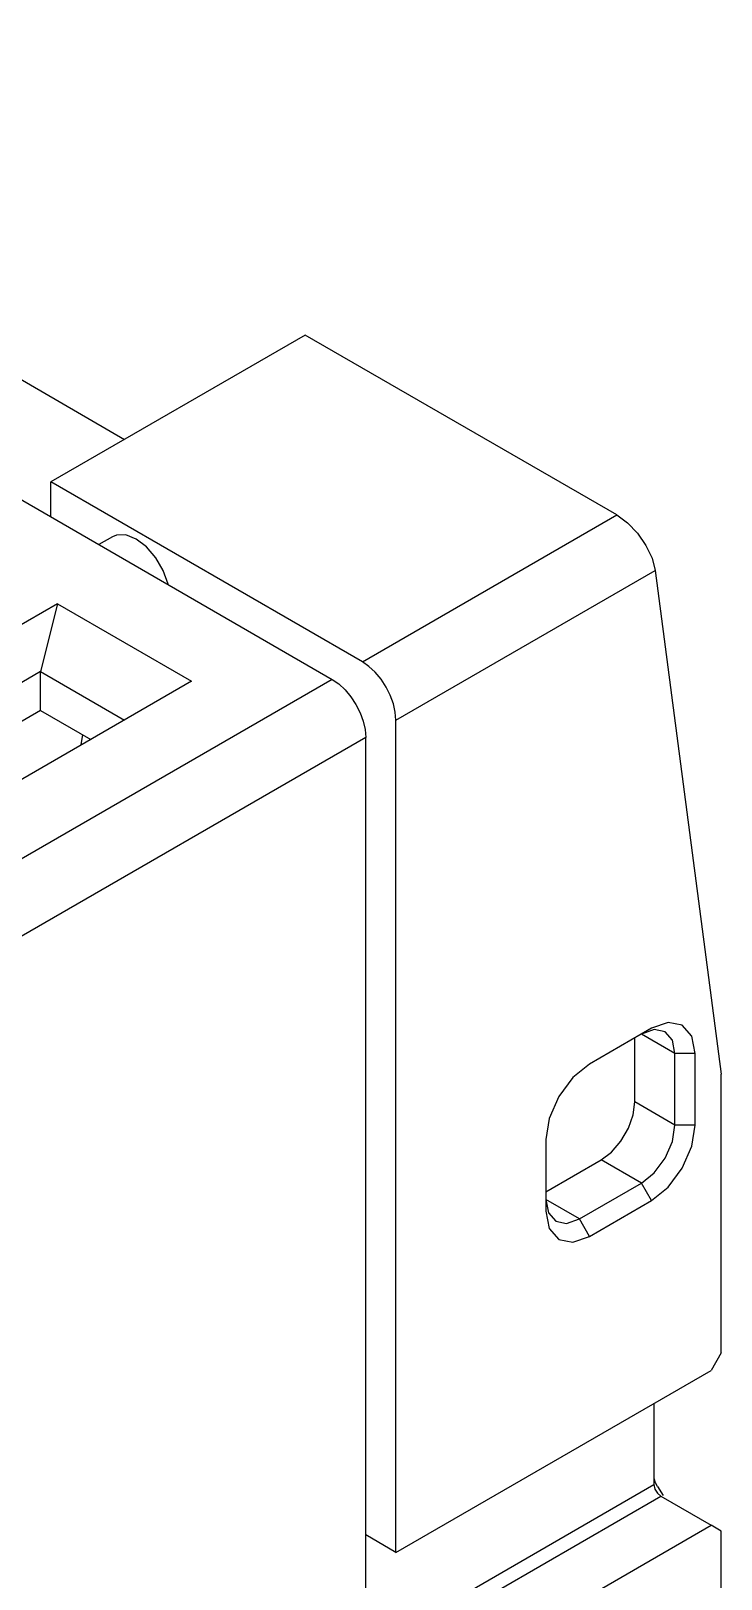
# Model space of a CAD drawing. Extents: x 0 to 420, y 0 to 297.
# Drawn here: x 217.24 to 231.8, y 163.21 to 195.86 of the extents above; entities that cross this region are included whole.
import ezdxf

# ---------------------------------------------------------------- set-up
doc = ezdxf.new("R2010")
doc.units = 0
doc.header["$LTSCALE"] = 23.1
doc.layers.add('40000_ISO', color=7, linetype='CONTINUOUS')

msp = doc.modelspace()

# ---------------------------------------------------------------- linework, layer by layer
at = {"layer": '40000_ISO', "color": 7, "linetype": 'CONTINUOUS'}
for p, q in [((199.913, 195.864), (223.601, 182.188)), ((210.661, 192.19), (219.217, 187.25)), ((223.03, 189.451), (217.662, 186.352)), ((229.606, 185.655), (223.03, 189.451)), ((217.662, 185.626), (217.662, 186.352)), ((224.238, 182.555), (217.662, 186.352)), ((224.238, 182.555), (229.606, 185.655)), ((229.606, 185.655), (229.828, 185.492)), ((229.828, 185.492), (230.039, 185.272)), ((218.965, 185.197), (218.677, 185.031)), ((219.049, 185.232), (218.965, 185.197)), ((219.246, 185.234), (219.049, 185.232)), ((219.465, 185.147), (219.246, 185.234)), ((219.683, 184.981), (219.465, 185.147)), ((230.039, 185.272), (230.218, 185.014)), ((219.88, 184.752), (219.683, 184.981)), ((230.218, 185.014), (230.347, 184.743)), ((220.037, 184.481), (219.88, 184.752)), ((220.137, 184.195), (220.037, 184.481)), ((224.945, 181.33), (230.412, 184.487)), ((230.347, 184.743), (230.412, 184.487)), ((230.412, 184.487), (231.804, 173.859)), ((220.138, 184.187), (220.137, 184.195)), ((217.803, 183.78), (212.853, 180.922)), ((217.803, 183.78), (217.449, 182.351)), ((217.803, 183.78), (220.631, 182.147)), ((224.376, 182.46), (224.238, 182.555)), ((217.449, 182.351), (214.409, 180.596)), ((217.449, 181.535), (217.449, 182.351)), ((217.449, 182.351), (219.217, 181.33)), ((224.508, 182.337), (224.376, 182.46)), ((224.63, 182.191), (224.508, 182.337)), ((224.738, 182.027), (224.63, 182.191)), ((223.601, 182.188), (209.459, 174.023)), ((220.631, 182.147), (215.682, 179.289)), ((223.601, 182.188), (223.739, 182.092)), ((223.739, 182.092), (223.872, 181.969)), ((223.872, 181.969), (223.994, 181.823)), ((224.826, 181.853), (224.738, 182.027)), ((223.994, 181.823), (224.101, 181.66)), ((224.101, 181.66), (224.189, 181.485)), ((224.891, 181.674), (224.826, 181.853)), ((224.931, 181.498), (224.891, 181.674)), ((217.449, 181.535), (215.116, 180.187)), ((217.449, 181.535), (218.51, 180.922)), ((224.189, 181.485), (224.255, 181.307)), ((224.255, 181.307), (224.295, 181.13)), ((224.945, 181.33), (224.931, 181.498)), ((224.945, 163.776), (224.945, 181.33)), ((224.308, 180.963), (210.166, 172.798)), ((218.306, 180.804), (218.338, 181.022)), ((224.295, 181.13), (224.308, 180.963)), ((224.308, 109.111), (224.308, 180.963)), ((230.336, 174.829), (229.028, 174.074)), ((230.395, 174.801), (230.124, 174.706)), ((230.831, 174.298), (230.124, 174.706)), ((230.688, 174.951), (230.336, 174.829)), ((230.624, 174.756), (230.395, 174.801)), ((230.778, 174.58), (230.624, 174.756)), ((230.986, 174.893), (230.688, 174.951)), ((231.186, 174.664), (230.986, 174.893)), ((229.983, 173.278), (229.983, 174.625)), ((230.831, 174.298), (230.778, 174.58)), ((231.256, 174.298), (231.186, 174.664)), ((229.028, 174.074), (228.677, 173.79)), ((230.831, 172.788), (230.831, 174.298)), ((231.256, 174.298), (230.831, 174.298)), ((231.256, 172.788), (231.256, 174.298)), ((228.677, 173.79), (228.378, 173.388)), ((231.804, 167.981), (231.804, 173.859)), ((228.378, 173.388), (228.179, 172.928)), ((229.948, 173.005), (229.983, 173.278)), ((230.831, 172.788), (229.983, 173.278)), ((228.179, 172.928), (228.109, 172.482)), ((229.848, 172.72), (229.948, 173.005)), ((230.778, 172.444), (230.831, 172.788)), ((231.256, 172.788), (230.831, 172.788)), ((231.186, 172.341), (231.256, 172.788)), ((228.109, 172.482), (228.109, 170.971)), ((229.494, 172.219), (229.691, 172.449)), ((229.691, 172.449), (229.848, 172.72)), ((230.624, 172.091), (230.778, 172.444)), ((229.276, 172.053), (229.494, 172.219)), ((230.395, 171.781), (230.624, 172.091)), ((230.986, 171.882), (231.186, 172.341)), ((228.109, 171.379), (229.276, 172.053)), ((230.124, 171.563), (229.276, 172.053)), ((230.124, 171.563), (230.395, 171.781)), ((230.688, 171.479), (230.986, 171.882)), ((228.816, 170.808), (230.124, 171.563)), ((230.336, 171.196), (230.124, 171.563)), ((230.336, 171.196), (230.688, 171.479)), ((228.816, 170.808), (228.109, 171.216)), ((228.109, 171.216), (228.163, 170.935)), ((229.028, 170.44), (230.336, 171.196)), ((228.109, 170.971), (228.179, 170.605)), ((228.163, 170.935), (228.316, 170.758)), ((228.546, 170.714), (228.816, 170.808)), ((229.028, 170.44), (228.816, 170.808)), ((228.179, 170.605), (228.378, 170.376)), ((228.316, 170.758), (228.546, 170.714)), ((228.677, 170.318), (229.028, 170.44)), ((228.378, 170.376), (228.677, 170.318)), ((231.804, 167.981), (231.592, 167.613)), ((224.945, 163.776), (231.592, 167.613)), ((230.389, 166.919), (230.389, 165.204)), ((230.421, 165.244), (230.398, 165.326)), ((230.46, 165.164), (230.421, 165.244)), ((224.308, 161.694), (230.389, 165.204)), ((224.308, 161.367), (230.531, 164.959)), ((230.389, 165.204), (230.408, 165.112)), ((230.408, 165.112), (230.46, 165.022)), ((230.46, 165.164), (230.584, 164.972)), ((230.46, 165.022), (230.531, 164.959)), ((230.531, 164.959), (231.592, 164.347)), ((224.945, 160.51), (231.592, 164.347)), ((231.804, 164.225), (231.592, 164.347)), ((224.945, 163.776), (224.308, 164.143)), ((231.804, 161.204), (231.804, 164.225))]:
    msp.add_line(p, q, dxfattribs=at)

doc.saveas('drawing.dxf')
